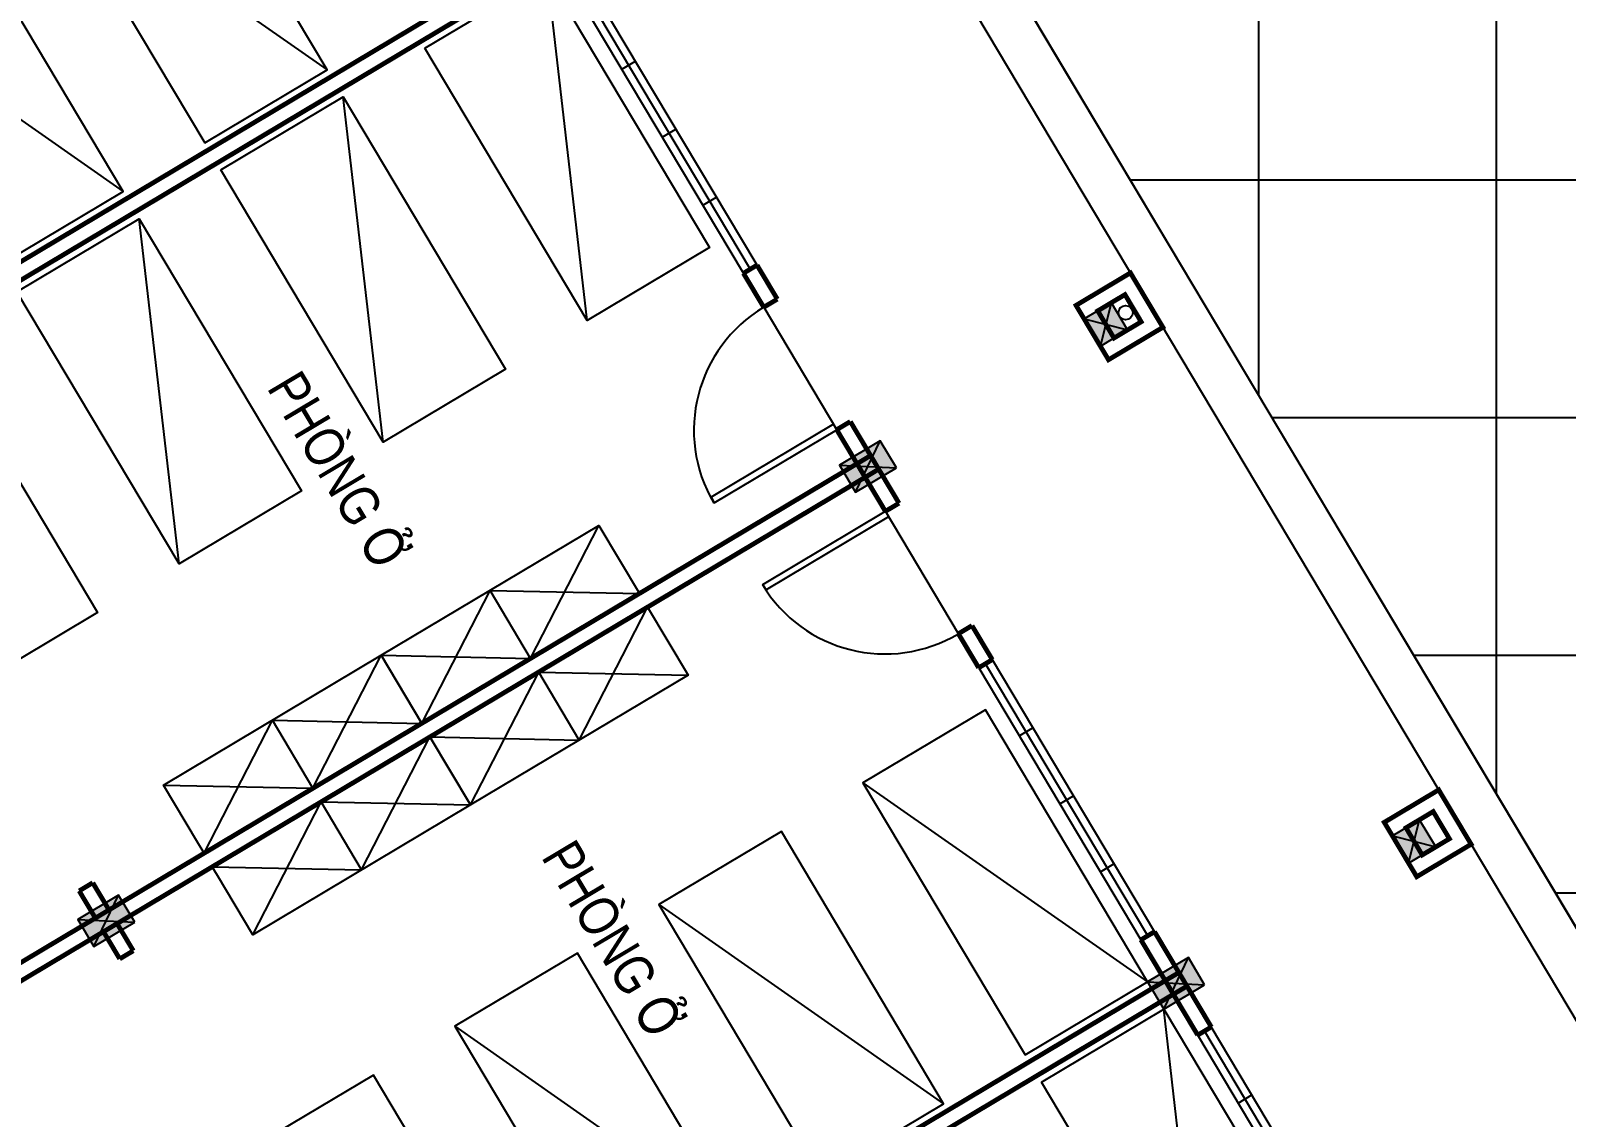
# Model space of a CAD drawing. Header units: millimetres. Extents: x 120 to 288, y 58 to 216.
# Drawn here: x 224.936 to 227.361, y 162.021 to 163.736 of the extents above; entities that cross this region are included whole.
import ezdxf

# ---------------------------------------------------------------- set-up
doc = ezdxf.new("R2010")
doc.units = ezdxf.units.MM
doc.header["$LTSCALE"] = 0.3
doc.header["$MEASUREMENT"] = 0
doc.linetypes.add('DASHDOTX2', pattern=[2, 1, -0.5, 0, -0.5])
doc.layers.get('0').update_dxf_attribs({"linetype": 'CONTINUOUS', "lineweight": 13})
doc.layers.get('DEFPOINTS').update_dxf_attribs({"linetype": 'CONTINUOUS', "lineweight": 13})
for name, color, linetype in [('HATCH', 8, 'CONTINUOUS'), ('LAYER 1', 1, 'CONTINUOUS'), ('LAYER1', 1, 'CONTINUOUS'), ('Layer2', 4, 'CONTINUOUS'), ('LAYER5', 5, 'CONTINUOUS'), ('LAYER7', 7, 'CONTINUOUS'), ('THIETBI', 25, 'CONTINUOUS'), ('TUONG', 7, 'CONTINUOUS')]:
    doc.layers.add(name, color=color, linetype=linetype)
doc.styles.add('HELVE-KT', font='vhelvcn.TTF')
doc.dimstyles.new('1-400', dxfattribs={"dimtxt": 0.2, "dimasz": 0.12, "dimexe": 0.12, "dimexo": 0.2, "dimgap": 0.12, "dimtad": 1, "dimdec": 3, "dimlfac": 4, "dimzin": 4, "dimdsep": 46, "dimtxsty": 'HELVE-KT', "dimblk1": 'DOT', "dimblk2": 'DOT', "dimsah": 1, "dimcen": -0.18, "dimadec": 3, "dimazin": 0, "dimtfac": 1, "dimtdec": 3, "dimtmove": 2, "dimatfit": 3, "dimldrblk": 'DOT', "dimfxl": 0, "dimtolj": 1, "dimtzin": 4, "dimarcsym": 0})

# ---------------------------------------------------------------- blocks, each defined once
blk = doc.blocks.new('NXM')
at = {"layer": 'LAYER7', "ltscale": 5}
h = blk.add_hatch(color=256, dxfattribs=at)
h.paths.add_polyline_path([(-121863.0698, 340601.46), (-121863.2698, 340601.46), (-121863.1698, 340601.31)])
h.paths.add_polyline_path([(-121863.1698, 340601.31), (-121863.0698, 340601.16), (-121863.0698, 340601.46)])
h.paths.add_polyline_path([(-121863.2698, 340601.46), (-121863.2698, 340601.16), (-121863.1698, 340601.31)])
h.paths.add_polyline_path([(-121863.1698, 340601.31), (-121863.2698, 340601.16), (-121863.0698, 340601.16)])
h = blk.add_hatch(color=256, dxfattribs=at)
h.paths.add_polyline_path([(-121866.8698, 340595.86), (-121867.0698, 340595.86), (-121866.9698, 340595.71)])
h.paths.add_polyline_path([(-121866.9698, 340595.71), (-121866.8698, 340595.56), (-121866.8698, 340595.86)])
h.paths.add_polyline_path([(-121867.0698, 340595.86), (-121867.0698, 340595.56), (-121866.9698, 340595.71)])
h.paths.add_polyline_path([(-121866.9698, 340595.71), (-121867.0698, 340595.56), (-121866.8698, 340595.56)])
h = blk.add_hatch(color=256, dxfattribs=at)
h.paths.add_polyline_path([(-121863.0698, 340595.86), (-121863.2698, 340595.86), (-121863.1698, 340595.71)])
h.paths.add_polyline_path([(-121863.1698, 340595.71), (-121863.0698, 340595.56), (-121863.0698, 340595.86)])
h.paths.add_polyline_path([(-121863.2698, 340595.86), (-121863.2698, 340595.56), (-121863.1698, 340595.71)])
h.paths.add_polyline_path([(-121863.1698, 340595.71), (-121863.2698, 340595.56), (-121863.0698, 340595.56)])
h = blk.add_hatch(color=256, dxfattribs=at)
h.paths.add_polyline_path([(-121866.9698, 340593.96), (-121866.8698, 340594.06), (-121867.0698, 340594.06)])
h.paths.add_polyline_path([(-121866.9698, 340593.96), (-121867.0698, 340594.06), (-121867.0698, 340593.86)])
h.paths.add_polyline_path([(-121866.8698, 340593.86), (-121866.9698, 340593.96), (-121867.0698, 340593.86)])
h.paths.add_polyline_path([(-121866.8698, 340593.86), (-121866.8698, 340594.06), (-121866.9698, 340593.96)])
h = blk.add_hatch(color=256, dxfattribs=at)
h.paths.add_polyline_path([(-121866.9698, 340593.96), (-121866.8698, 340594.06), (-121867.0698, 340594.06)])
h.paths.add_polyline_path([(-121866.9698, 340593.96), (-121867.0698, 340594.06), (-121867.0698, 340593.86)])
h.paths.add_polyline_path([(-121866.8698, 340593.86), (-121866.9698, 340593.96), (-121867.0698, 340593.86)])
h.paths.add_polyline_path([(-121866.8698, 340593.86), (-121866.8698, 340594.06), (-121866.9698, 340593.96)])
h = blk.add_hatch(color=256, dxfattribs=at)
h.paths.add_polyline_path([(-121863.1698, 340593.96), (-121863.0698, 340594.06), (-121863.2698, 340594.06)])
h.paths.add_polyline_path([(-121863.1698, 340593.96), (-121863.2698, 340594.06), (-121863.2698, 340593.86)])
h.paths.add_polyline_path([(-121863.0698, 340593.86), (-121863.1698, 340593.96), (-121863.2698, 340593.86)])
h.paths.add_polyline_path([(-121863.0698, 340593.86), (-121863.0698, 340594.06), (-121863.1698, 340593.96)])
h = blk.add_hatch(color=256, dxfattribs=at)
h.paths.add_polyline_path([(-121863.1698, 340593.96), (-121863.0698, 340594.06), (-121863.2698, 340594.06)])
h.paths.add_polyline_path([(-121863.1698, 340593.96), (-121863.2698, 340594.06), (-121863.2698, 340593.86)])
h.paths.add_polyline_path([(-121863.0698, 340593.86), (-121863.1698, 340593.96), (-121863.2698, 340593.86)])
h.paths.add_polyline_path([(-121863.0698, 340593.86), (-121863.0698, 340594.06), (-121863.1698, 340593.96)])
at = {"layer": 'LAYER 1', "ltscale": 5}
blk.add_circle((-121863.1698, 340593.815), 0.045, dxfattribs=at)
at = {"layer": 'LAYER5', "color": 163, "linetype": 'Continuous'}
for p, q in [((-121869.3198, 340595.76), (-121867.3198, 340595.76)), ((-121867.3198, 340595.71), (-121869.3198, 340595.71)), ((-121867.8198, 340595.76), (-121867.8198, 340595.66)), ((-121864.6198, 340595.76), (-121866.6198, 340595.76)), ((-121866.6198, 340595.71), (-121864.6198, 340595.71)), ((-121866.1198, 340595.76), (-121866.1198, 340595.66)), ((-121865.6198, 340595.76), (-121865.6198, 340595.66)), ((-121865.1198, 340595.76), (-121865.1198, 340595.66)), ((-121864.3698, 340595.76), (-121863.4698, 340595.76)), ((-121861.9698, 340595.76), (-121862.8698, 340595.76)), ((-121861.7198, 340595.76), (-121859.7198, 340595.76)), ((-121859.7198, 340595.71), (-121861.7198, 340595.71)), ((-121861.2198, 340595.76), (-121861.2198, 340595.66)), ((-121860.7198, 340595.76), (-121860.7198, 340595.66)), ((-121860.2198, 340595.76), (-121860.2198, 340595.66)), ((-121869.3198, 340595.66), (-121867.3198, 340595.66)), ((-121864.6198, 340595.66), (-121866.6198, 340595.66)), ((-121861.7198, 340595.66), (-121859.7198, 340595.66))]:
    blk.add_line(p, q, dxfattribs=at)
for points in [[(-121863.4698, 340595.76), (-121863.5098, 340595.76), (-121863.5098, 340596.66), (-121863.4698, 340596.66)], [(-121862.8698, 340595.76), (-121862.8298, 340595.76), (-121862.8298, 340596.66), (-121862.8698, 340596.66)]]:
    blk.add_lwpolyline(points, close=True, dxfattribs=at)
for centre, start, end in [((-121863.4658, 340595.76), 90.25259, 180), ((-121862.8738, 340595.76), 360, 89.74741)]:
    blk.add_arc(centre, 0.9039, start, end, dxfattribs=at)
at = {"layer": 'LAYER7', "ltscale": 5}
for p, q in [((-121863.2698, 340601.46), (-121863.0698, 340601.16)), ((-121863.0698, 340601.46), (-121863.2698, 340601.16)), ((-121867.0698, 340595.86), (-121866.8698, 340595.56)), ((-121866.8698, 340595.86), (-121867.0698, 340595.56)), ((-121863.2698, 340595.86), (-121863.0698, 340595.56)), ((-121863.0698, 340595.86), (-121863.2698, 340595.56)), ((-121867.0698, 340594.06), (-121866.8698, 340593.86)), ((-121866.8698, 340594.06), (-121867.0698, 340593.86)), ((-121867.0698, 340594.06), (-121866.8698, 340593.86)), ((-121866.8698, 340594.06), (-121867.0698, 340593.86)), ((-121863.2698, 340594.06), (-121863.0698, 340593.86)), ((-121863.0698, 340594.06), (-121863.2698, 340593.86)), ((-121863.2698, 340594.06), (-121863.0698, 340593.86)), ((-121863.0698, 340594.06), (-121863.2698, 340593.86)), ((-121877.5698, 340593.66), (-121855.8698, 340593.66)), ((-121877.9698, 340593.36), (-121855.4698, 340593.36))]:
    blk.add_line(p, q, dxfattribs=at)
at = {"layer": 'LAYER7', "ltscale": 5, "const_width": 0.03}
for points in [[(-121863.2198, 340602.86), (-121863.2198, 340595.66)], [(-121863.1198, 340602.86), (-121863.1198, 340595.66)], [(-121867.0198, 340602.36), (-121867.0198, 340595.66)], [(-121866.9198, 340602.36), (-121866.9198, 340595.66)], [(-121859.4198, 340602.36), (-121859.4198, 340595.66)], [(-121859.3198, 340602.36), (-121859.3198, 340595.66)], [(-121863.4198, 340601.36), (-121863.2198, 340601.36)], [(-121862.9198, 340601.36), (-121863.1198, 340601.36)], [(-121863.4198, 340601.26), (-121863.2198, 340601.26)], [(-121862.9198, 340601.26), (-121863.1198, 340601.26)], [(-121866.9698, 340595.76), (-121867.3198, 340595.76)], [(-121866.9698, 340595.76), (-121866.6198, 340595.76)], [(-121864.6198, 340595.76), (-121864.3698, 340595.76)], [(-121864.3698, 340595.76), (-121864.3698, 340595.66)], [(-121863.4698, 340595.76), (-121863.1698, 340595.76)], [(-121863.4698, 340595.76), (-121863.4698, 340595.66)], [(-121862.8698, 340595.76), (-121863.1698, 340595.76)], [(-121862.8698, 340595.76), (-121862.8698, 340595.66)], [(-121861.7198, 340595.76), (-121861.9698, 340595.76)], [(-121861.9698, 340595.76), (-121861.9698, 340595.66)], [(-121866.9698, 340595.66), (-121867.3198, 340595.66)], [(-121866.9698, 340595.66), (-121866.6198, 340595.66)], [(-121864.6198, 340595.66), (-121864.3698, 340595.66)], [(-121863.4698, 340595.66), (-121863.1698, 340595.66)], [(-121862.8698, 340595.66), (-121863.1698, 340595.66)], [(-121861.7198, 340595.66), (-121861.9698, 340595.66)]]:
    blk.add_lwpolyline(points, dxfattribs=at)
at = {"layer": 'LAYER7', "ltscale": 5}
for points in [[(-121863.2698, 340601.16), (-121863.0698, 340601.16), (-121863.0698, 340601.46), (-121863.2698, 340601.46)], [(-121867.0698, 340595.56), (-121866.8698, 340595.56), (-121866.8698, 340595.86), (-121867.0698, 340595.86)], [(-121863.2698, 340595.56), (-121863.0698, 340595.56), (-121863.0698, 340595.86), (-121863.2698, 340595.86)], [(-121867.0698, 340593.86), (-121866.8698, 340593.86), (-121866.8698, 340594.06), (-121867.0698, 340594.06)], [(-121867.0698, 340593.86), (-121866.8698, 340593.86), (-121866.8698, 340594.06), (-121867.0698, 340594.06)], [(-121863.2698, 340593.86), (-121863.0698, 340593.86), (-121863.0698, 340594.06), (-121863.2698, 340594.06)], [(-121863.2698, 340593.86), (-121863.0698, 340593.86), (-121863.0698, 340594.06), (-121863.2698, 340594.06)]]:
    blk.add_lwpolyline(points, close=True, dxfattribs=at)
at = {"layer": 'LAYER7', "ltscale": 5, "const_width": 0.03}
for points in [[(-121867.1698, 340593.66), (-121866.7698, 340593.66), (-121866.7698, 340594.06), (-121867.1698, 340594.06)], [(-121863.3698, 340593.66), (-121862.9698, 340593.66), (-121862.9698, 340594.06), (-121863.3698, 340594.06)], [(-121867.0698, 340593.76), (-121866.8698, 340593.76), (-121866.8698, 340593.96), (-121867.0698, 340593.96)], [(-121863.2698, 340593.76), (-121863.0698, 340593.76), (-121863.0698, 340593.96), (-121863.2698, 340593.96)]]:
    blk.add_lwpolyline(points, close=True, dxfattribs=at)
at = {"layer": 'THIETBI', "ltscale": 5}
for p, q in [((-121863.7198, 340600.56), (-121863.2198, 340599.76)), ((-121863.2198, 340600.56), (-121863.7198, 340599.76)), ((-121863.1198, 340600.56), (-121862.6198, 340599.76)), ((-121862.6198, 340600.56), (-121863.1198, 340599.76)), ((-121864.8698, 340599.76), (-121866.8698, 340598.86)), ((-121863.7198, 340599.76), (-121863.2198, 340598.96)), ((-121863.2198, 340599.76), (-121863.7198, 340598.96)), ((-121863.1198, 340599.76), (-121862.6198, 340598.96)), ((-121862.6198, 340599.76), (-121863.1198, 340598.96)), ((-121861.4698, 340599.76), (-121859.4698, 340598.86)), ((-121857.2698, 340599.76), (-121859.2698, 340598.86)), ((-121863.7198, 340598.96), (-121863.2198, 340598.16)), ((-121863.2198, 340598.96), (-121863.7198, 340598.16)), ((-121863.1198, 340598.96), (-121862.6198, 340598.16)), ((-121862.6198, 340598.96), (-121863.1198, 340598.16)), ((-121864.8698, 340598.26), (-121866.8698, 340597.36)), ((-121861.4698, 340598.26), (-121859.4698, 340597.36)), ((-121857.2698, 340598.26), (-121859.2698, 340597.36)), ((-121863.7198, 340598.16), (-121863.2198, 340597.36)), ((-121863.2198, 340598.16), (-121863.7198, 340597.36)), ((-121863.1198, 340598.16), (-121862.6198, 340597.36)), ((-121862.6198, 340598.16), (-121863.1198, 340597.36)), ((-121869.0698, 340596.76), (-121867.0698, 340595.86)), ((-121864.8698, 340596.76), (-121866.8698, 340595.86)), ((-121861.4698, 340596.76), (-121859.4698, 340595.86))]:
    blk.add_line(p, q, dxfattribs=at)
for points in [[(-121866.8698, 340601.26), (-121866.8698, 340600.36), (-121864.8698, 340600.36), (-121864.8698, 340601.26)], [(-121859.4698, 340601.26), (-121859.4698, 340600.36), (-121861.4698, 340600.36), (-121861.4698, 340601.26)], [(-121866.8698, 340599.76), (-121866.8698, 340598.86), (-121864.8698, 340598.86), (-121864.8698, 340599.76)], [(-121859.4698, 340599.76), (-121859.4698, 340598.86), (-121861.4698, 340598.86), (-121861.4698, 340599.76)], [(-121863.7198, 340598.96), (-121863.2198, 340598.96), (-121863.2198, 340597.36), (-121863.7198, 340597.36)], [(-121863.1198, 340598.96), (-121862.6198, 340598.96), (-121862.6198, 340597.36), (-121863.1198, 340597.36)], [(-121866.8698, 340598.26), (-121866.8698, 340597.36), (-121864.8698, 340597.36), (-121864.8698, 340598.26)], [(-121859.4698, 340598.26), (-121859.4698, 340597.36), (-121861.4698, 340597.36), (-121861.4698, 340598.26)], [(-121859.2698, 340598.26), (-121859.2698, 340597.36), (-121857.2698, 340597.36), (-121857.2698, 340598.26)], [(-121867.0698, 340596.76), (-121867.0698, 340595.86), (-121869.0698, 340595.86), (-121869.0698, 340596.76)], [(-121866.8698, 340596.76), (-121866.8698, 340595.86), (-121864.8698, 340595.86), (-121864.8698, 340596.76)], [(-121859.4698, 340596.76), (-121859.4698, 340595.86), (-121861.4698, 340595.86), (-121861.4698, 340596.76)]]:
    blk.add_lwpolyline(points, close=True, dxfattribs=at)
for points in [[(-121863.2832, 340600.56), (-121863.2198, 340600.56), (-121863.2198, 340598.96), (-121863.7198, 340598.96), (-121863.7198, 340600.56), (-121863.2832, 340600.56)], [(-121863.0378, 340600.56), (-121862.6198, 340600.56), (-121862.6198, 340598.96), (-121863.1198, 340598.96), (-121863.1198, 340600.56), (-121863.0378, 340600.56)], [(-121863.7198, 340599.76), (-121863.2198, 340599.76)], [(-121863.1198, 340599.76), (-121862.6198, 340599.76)], [(-121859.1403, 340599.76), (-121859.2698, 340599.76), (-121859.2698, 340598.86), (-121857.2698, 340598.86), (-121857.2698, 340599.76), (-121859.1403, 340599.76)], [(-121863.7198, 340598.16), (-121863.2198, 340598.16)], [(-121863.1198, 340598.16), (-121862.6198, 340598.16)]]:
    blk.add_lwpolyline(points, dxfattribs=at)
at = {"layer": 'TUONG', "linetype": 'ByBlock', "ltscale": 5, "const_width": 0.03}
for points in [[(-121863.4198, 340601.26), (-121863.4198, 340601.36)], [(-121862.9198, 340601.26), (-121862.9198, 340601.36)], [(-121867.3198, 340595.66), (-121867.3198, 340595.76)], [(-121866.6198, 340595.66), (-121866.6198, 340595.76)], [(-121864.6198, 340595.66), (-121864.6198, 340595.76)], [(-121861.7198, 340595.66), (-121861.7198, 340595.76)]]:
    blk.add_lwpolyline(points, dxfattribs=at)
at = {"layer": 'LAYER1', "linetype": 'Continuous', "ltscale": 0.05, "char_height": 0.25, "width": 17.4622, "attachment_point": 1, "rotation": 180, "style": 'HELVE-KT'}
for insert in [(-121864.2277, 340598.4975), (-121860.7967, 340598.4685)]:
    blk.add_mtext('PHOØNG ÔÛ ', dxfattribs=dict(at, insert=insert))
blk = doc.blocks.new('_DOT')
at = {"color": 0, "linetype": 'ByBlock'}
blk.add_line((-0.5, 0), (-1, 0), dxfattribs=at)
at = {"color": 0, "linetype": 'ByBlock', "const_width": 0.5}
blk.add_lwpolyline([(-0.25, 0, 1), (0.25, 0, 1)], format="xyb", close=True, dxfattribs=at)
blk = doc.blocks.new('*D172')
at = {"layer": 'DEFPOINTS', "color": 0, "lineweight": -2, "ltscale": 5}
for p in [(223.7367, 163.7857), (226.618, 158.9547), (226.2509, 158.7357)]:
    blk.add_point(p, dxfattribs=at)
at = {"layer": 'LAYER 1', "color": 0, "lineweight": -2, "ltscale": 5}
for p, q in [((223.5649, 163.6832), (223.2665, 163.5052)), ((223.431, 163.4636), (226.1894, 158.8388)), ((226.4463, 158.8523), (226.1478, 158.6743))]:
    blk.add_line(p, q, dxfattribs=at)
at = {"layer": 'LAYER 1', "color": 0, "lineweight": -2, "ltscale": 5, "xscale": 0.12, "yscale": 0.12, "zscale": 0.12}
for p, rotation in [((223.3695, 163.5667), 120.8132059783104), ((226.2509, 158.7357), 300.8132059783104)]:
    blk.add_blockref('_DOT', p, dxfattribs=dict(at, rotation=rotation))
at = {"layer": 'LAYER 1', "color": 0, "ltscale": 5, "insert": (225.001, 161.265), "char_height": 0.2, "attachment_point": 5, "rotation": 300.8132, "style": 'HELVE-KT'}
blk.add_mtext('\\A1;22.500', dxfattribs=at)

msp = doc.modelspace()

# ---------------------------------------------------------------- hatches: boundary and pattern name
at = {"layer": 'HATCH', "lineweight": -2, "ltscale": 0.08}
h = msp.add_hatch(dxfattribs=at)
h.set_pattern_fill('NET', color=256, scale=3, style=0)
h.paths.add_polyline_path([(228.65779, 160.17126), (231.13592, 161.6493), (228.24815, 166.47646), (225.77643, 165.00224)])

# ---------------------------------------------------------------- linework, layer by layer
at = {"layer": 'Layer2', "lineweight": -2, "ltscale": 0.08}
msp.add_lwpolyline([(228.65779, 160.17126), (231.13592, 161.6493), (228.24815, 166.47646), (225.77643, 165.00224)], close=True, dxfattribs=at)

# ---------------------------------------------------------------- block references
at = {"layer": 'Layer2', "linetype": 'DASHDOTX2', "lineweight": -2, "ltscale": 0.0001, "xscale": 0.2499999999990109, "yscale": 0.2500000000145519, "zscale": 0.25, "rotation": 120.8132059761627}
msp.add_blockref('NXM', (57749.8979, 69945.1031), dxfattribs=at)

# ---------------------------------------------------------------- dimensions: what is measured, and where the dimension line sits
at = {"layer": 'LAYER 1', "ltscale": 5}
dim = msp.add_linear_dim(base=(226.25088, 158.73572), p1=(223.73668, 163.78567), p2=(226.61802, 158.9547), angle=120.81321, dimstyle='1-400', dxfattribs=at)
dim.commit()
dim.dimension.update_dxf_attribs({"geometry": '*D172', "text_midpoint": (225.00098, 161.26499)})

doc.saveas('drawing.dxf')
